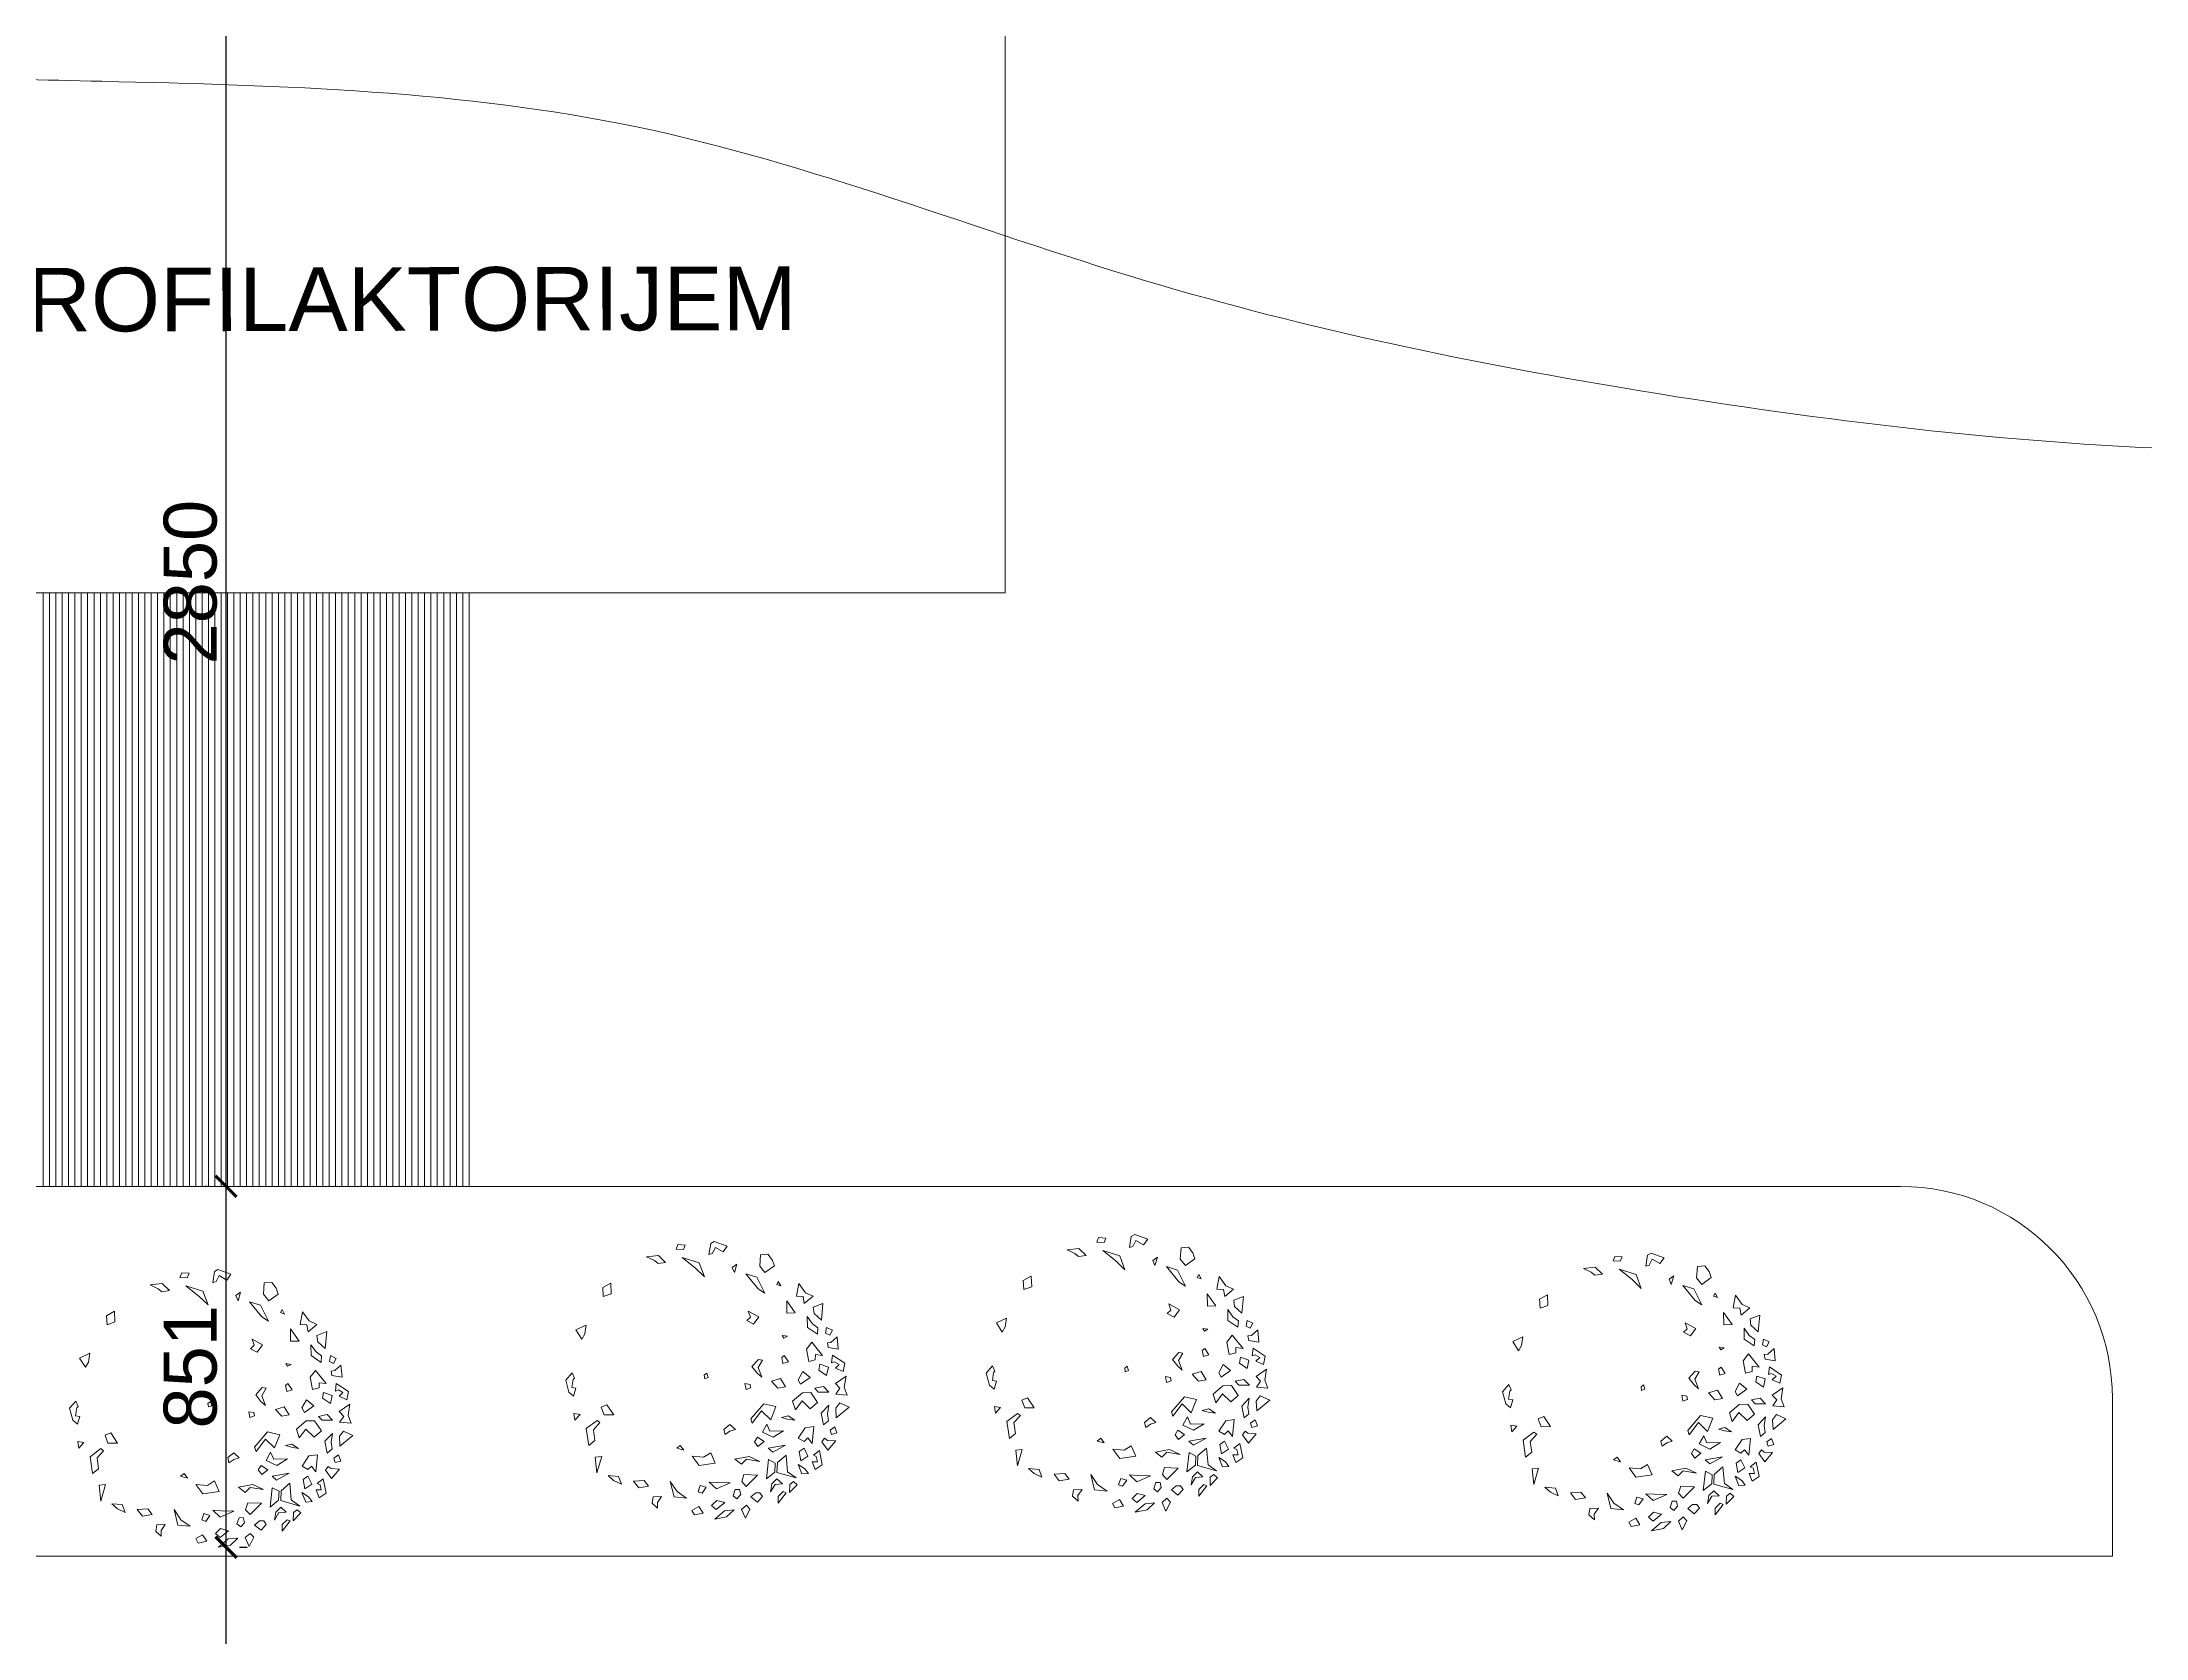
# Model space of a CAD drawing. Header units: millimetres. Extents: x 73 to 57768, y -40361 to 10065.
# Drawn here: x 11704 to 16668, y -34108 to -30344 of the extents above; entities that cross this region are included whole.
import ezdxf

# ---------------------------------------------------------------- set-up
doc = ezdxf.new("R2010")
doc.units = ezdxf.units.MM
for name, color, linetype, lineweight in [('drvece', 84, 'Continuous', 5), ('izohipse', 33, 'Continuous', 0), ('kote', 124, 'Continuous', 5), ('kote i srafura', 9, 'Continuous', 5), ('ulica', 71, 'Continuous', 13)]:
    doc.layers.add(name, color=color, linetype=linetype, lineweight=lineweight)
doc.layers.add('pogled', color=7, linetype='Continuous', lineweight=5, true_color=0x8db1c3)
doc.styles.add('ATTR', font='romans.shx', dxfattribs={"width": 0.8, "height": 0.7})
doc.styles.add('M1_500', font='ARIAL.TTF', dxfattribs={"height": 125})
doc.dimstyles.new('M1_500', dxfattribs={"dimtxt": 15, "dimasz": 50, "dimexe": 50, "dimexo": 50, "dimgap": 20, "dimtad": 1, "dimdec": 0, "dimtxsty": 'M1_500', "dimblk": 'ARCHTICK', "dimcen": 2.5, "dimdle": 50, "dimadec": 0, "dimazin": 0, "dimtfac": 1, "dimtdec": 0, "dimtmove": 0, "dimatfit": 3, "dimfxl": 1, "dimarcsym": 0})

# ---------------------------------------------------------------- blocks, each defined once
blk = doc.blocks.new('DEC1')
for points in [[(-22.482173, 47.292998), (-22.915303, 48.664658), (-25.556323, 50.836408), (-20.701343, 52.081818), (-20.707443, 47.864548)], [(-17.825703, 50.144688), (-15.340965, 55.637398), (-11.893769, 55.475018), (-12.802246, 52.160138), (-14.540878, 53.429518), (-15.347061, 51.420148), (-14.679306, 50.283108)], [(-10.286347, 57.002498), (-6.636353, 53.173978), (-4.977264, 55.300948), (-2.322731, 54.024758), (-2.654549, 58.704078), (-5.640907, 57.002498)], [(2.096443, 60.253408), (0.995445, 56.151728), (3.318161, 54.875548), (7.299967, 55.726328)], [(2.654526, 51.897798), (6.304517, 49.345458), (10.949967, 51.047028), (8.959067, 52.748598), (6.304517, 51.897798)], [(13.272677, 57.002498), (10.949967, 55.726328), (12.609047, 54.024758), (14.268137, 54.875548)], [(16.259037, 52.323198), (16.922667, 53.599378), (16.590857, 57.002498), (20.904477, 54.450148), (17.918117, 51.472418)], [(21.568117, 51.047028), (27.209017, 53.173978), (29.531737, 50.621628), (26.545377, 48.920058), (26.213557, 51.047028), (24.222657, 50.196248), (23.890837, 48.920058)], [(-38.104163, 42.886048), (-35.982343, 39.207198), (-33.437553, 39.947208), (-31.223573, 43.364378)], [(-27.902623, 48.490098), (-28.642653, 45.945318), (-26.266303, 45.915268), (-25.694743, 47.690008)], [(-17.061733, 46.095918), (-21.688173, 40.867878), (-18.577893, 39.165388), (-13.789101, 40.946228), (-14.889992, 43.454908), (-16.965533, 43.184148)], [(-12.70607, 49.248398), (-13.313744, 45.632738), (-10.937401, 45.602688), (-9.258873, 49.086028)], [(-2.654549, 51.047028), (-4.645447, 48.494678), (-3.318176, 45.091538), (-1.990913, 46.793108)], [(2.322716, 47.218508), (-1.327278, 43.815368), (-0.66365, 40.412228), (3.318161, 37.009098), (6.636337, 38.710668), (2.654526, 40.837618), (5.309077, 44.666158)], [(19.245397, 47.643888), (12.277227, 47.218508), (13.272677, 43.815368), (17.918117, 41.688418), (18.913577, 44.240768), (17.254487, 45.516938)], [(24.554477, 46.793108), (21.568117, 44.666158), (23.227197, 42.964588), (26.877177, 44.240768)], [(25.549927, 37.859878), (32.186277, 39.561448), (34.177167, 43.389968), (33.181717, 35.307528), (29.199917, 34.882128)], [(31.522627, 48.069288), (29.863537, 46.367708), (28.536287, 43.389968), (32.186277, 45.516938)], [(36.831707, 44.240768), (35.836257, 42.539188), (37.163527, 41.263018), (40.481707, 41.688418)], [(-44.561383, 31.831348), (-39.273253, 31.705098), (-39.604093, 34.382268), (-36.824663, 35.356908), (-40.368063, 38.431048), (-41.276543, 35.116178)], [(-31.801213, 37.372358), (-27.415503, 38.148518), (-25.333863, 42.636518), (-27.944843, 42.431948), (-29.220293, 39.953298)], [(-7.299988, 42.539188), (-9.290886, 39.136068), (-5.640907, 37.859878), (-3.981812, 39.136068)], [(10.949967, 39.136068), (9.622697, 36.158308), (10.618147, 33.605958), (10.949967, 36.158308)], [(15.927217, 35.307528), (16.922667, 29.777438), (14.268137, 28.075868), (17.918117, 26.799688), (19.245397, 31.479008)], [(23.890837, 30.202838), (21.568117, 37.009098), (25.218107, 32.329788)], [(37.495347, 38.285278), (35.836257, 35.732928), (38.158977, 34.031358), (41.477157, 34.031358), (38.158977, 35.307528)], [(40.813507, 40.412228), (40.481707, 39.136068), (42.804427, 37.434478), (45.458957, 37.859878)], [(-32.518103, 32.329788), (-36.831723, 28.075868), (-31.854473, 28.926648)], [(-22.563583, 30.628218), (-22.563583, 28.501248), (-21.568133, 29.352038)], [(-12.277245, 32.755178), (-14.599968, 30.628218), (-13.604515, 29.777438), (-11.2818, 30.628218)], [(-1.990913, 33.180578), (-4.977264, 30.628218), (-3.318176, 27.225088), (-0.99546, 30.202838)], [(6.636337, 30.628218), (6.304517, 25.523518), (13.272677, 21.269598), (14.931767, 22.120378), (9.290877, 25.098128), (12.277227, 29.352038)], [(21.568117, 28.075868), (20.240847, 25.098128), (22.231747, 24.247348), (23.890837, 25.948898)], [(29.531737, 34.031358), (28.536287, 31.053608), (36.499887, 31.479008), (33.181717, 34.456738)], [(29.863537, 27.650488), (28.536287, 22.971158), (30.527177, 17.441068), (32.186277, 20.418808), (29.863537, 22.120378)], [(35.504437, 27.650488), (36.168077, 22.120378), (39.154437, 21.694998), (40.813507, 23.821948)], [(44.795317, 26.374298), (42.804427, 28.075868), (42.472607, 29.777438), (43.799877, 31.053608), (46.454417, 29.352038)], [(49.772577, 26.799688), (48.445307, 25.098128), (50.436227, 23.396548), (53.754397, 25.523518)], [(-52.427143, 19.568028), (-50.104423, 20.844198), (-46.786243, 17.441068), (-49.108973, 14.888718), (-53.754413, 14.463338), (-54.418043, 17.441068)], [(-45.127153, 9.784018), (-44.463523, 14.463338), (-38.490813, 18.717258), (-39.818083, 15.739508)], [(-42.472623, 24.672728), (-44.131713, 23.396548), (-42.804433, 22.971158)], [(-30.195383, 13.187148), (-28.536293, 17.866458), (-25.218123, 16.164898), (-26.213573, 13.187148), (-27.872663, 14.463338)], [(-5.640907, 20.844198), (-7.963623, 18.291858), (-11.2818, 20.418808), (-11.2818, 22.120378), (-7.963623, 20.844198), (-4.313629, 22.971158)], [(-0.66365, 18.717258), (0.663628, 19.142638), (1.659081, 17.441068), (-0.66365, 16.590288)], [(46.454417, 20.844198), (44.463497, 22.120378), (42.472607, 21.269598), (42.804427, 19.568028), (45.458957, 19.142638)], [(51.099847, 20.418808), (52.095307, 16.590288), (56.077117, 13.187148), (54.418027, 17.866458)], [(18.581767, 15.739508), (16.922667, 13.187148), (19.245397, 11.060198), (21.236297, 11.910978), (19.577217, 13.612548)], [(29.531737, 7.231658), (31.854457, 4.679318), (32.186277, 0), (35.504437, 3.403137), (33.513537, 9.784018)], [(40.481707, 17.015668), (43.799877, 11.910978), (41.477157, 8.507848), (41.145337, 11.910978)], [(48.777127, 16.164898), (48.445307, 12.761768), (50.768037, 11.060198), (52.095307, 13.187148)], [(-52.427143, -0.850769), (-55.081683, 0.4254), (-56.077133, -5.104706), (-55.081683, -6.380875), (-50.436243, -6.380875), (-51.099873, -5.104706), (-53.754413, -4.253914)], [(-48.445333, 5.530108), (-46.786243, 3.828518), (-44.795343, 5.104708)], [(-0.66365, 1.276169), (-2.322731, 0.4254), (-1.327278, -0.425384), (0, 0)], [(46.454417, 6.380878), (46.122607, 4.679318), (43.468057, 5.104708), (43.799877, 7.657058)], [(49.440767, 0.4254), (49.772577, -4.679306), (43.799877, -7.231651), (47.449857, -3.828529)], [(52.095307, 5.955488), (54.086217, 3.403137), (55.745307, 4.679318), (54.418027, 8.082458)], [(-47.449883, -17.015672), (-46.454433, -9.784004), (-41.145353, -6.806266), (-44.131713, -11.06018)], [(30.195357, -3.828529), (28.536287, -5.53009), (29.863537, -6.806266)], [(-50.768053, -17.015672), (-50.436243, -19.993412), (-52.427143, -19.568022), (-52.758963, -16.590282)], [(47.118057, -15.739494), (45.127137, -17.866462), (46.122607, -22.120372), (48.445307, -19.568022)], [(50.436227, -9.784004), (51.099847, -13.187141), (53.754397, -13.187141), (55.413487, -10.634796), (53.090757, -11.06018)], [(-45.458983, -31.478992), (-46.786243, -26.799672), (-44.463523, -23.396552), (-43.468073, -26.374292), (-44.463523, -28.075852)], [(20.572657, -34.456732), (16.922667, -37.859872), (18.249947, -39.986832), (21.236297, -38.285262)], [(48.113497, -26.799672), (45.127137, -28.501252), (45.458957, -32.755162), (47.118057, -30.202822)], [(24.554477, -39.561442), (23.890837, -40.837612), (27.872647, -44.666142), (34.508987, -42.539172), (32.186277, -40.412222), (27.872647, -41.688402)], [(38.158977, -36.583692), (38.822617, -39.136042), (45.127137, -37.434482)], [(-28.204473, -43.389972), (-32.518103, -44.240752), (-30.195383, -47.218492), (-26.545393, -46.367702)], [(-11.2818, -55.300932), (-13.936333, -51.472412), (-10.286347, -51.472412), (-7.963623, -52.323192)], [(9.622697, -56.151712), (6.304517, -54.024762), (8.295417, -52.748592), (8.959067, -53.173982), (12.277227, -53.173982), (12.277227, -51.472412), (15.595407, -51.897802), (14.268137, -54.024762)], [(22.563567, -50.621622), (25.218107, -49.770842), (22.563567, -48.069272)]]:
    blk.add_lwpolyline(points, close=True)
at = {"style": 'ATTR', "width": 0.8, "flags": 9}
blk.add_attdef('ESTCODE', (0, 0), '', height=0.7, dxfattribs=at)
blk = doc.blocks.new('_ArchTick')
at = {"layer": 'kote', "color": 0, "const_width": 0.15}
blk.add_lwpolyline([(-0.5, -0.5), (0.5, 0.5)], dxfattribs=at)
blk = doc.blocks.new('*D286')
at = {"layer": 'Defpoints', "color": 0}
for p in [(12120.2, -33893.9), (12138, -33893.9), (12138, -35608.1)]:
    blk.add_point(p, dxfattribs=at)
at = {"layer": 'kote i srafura', "color": 0, "lineweight": -2}
for p, q in [((12138, -35658.1), (12138, -33843.9)), ((12170.2, -33893.9), (12188, -33893.9)), ((12188, -35608.1), (12188, -35608.1))]:
    blk.add_line(p, q, dxfattribs=at)
at = {"layer": 'kote i srafura', "color": 0, "lineweight": -2, "xscale": 50, "yscale": 50, "zscale": 50}
for p, rotation in [((12138, -33893.9), 90), ((12138, -35608.1), 270)]:
    blk.add_blockref('_ArchTick', p, dxfattribs=dict(at, rotation=rotation))
at = {"layer": 'kote i srafura', "color": 0, "insert": (12055.3, -34751), "char_height": 125, "attachment_point": 5, "rotation": 90, "style": 'M1_500'}
blk.add_mtext('1714', dxfattribs=at)
blk = doc.blocks.new('*D287')
at = {"layer": 'Defpoints', "color": 0}
for p in [(12138, -33043), (12141.6, -33043), (12120.2, -33893.9)]:
    blk.add_point(p, dxfattribs=at)
at = {"layer": 'kote i srafura', "color": 0, "lineweight": -2}
for p, q in [((12138, -33943.9), (12138, -32993)), ((12091.6, -33043), (12088, -33043)), ((12170.2, -33893.9), (12188, -33893.9))]:
    blk.add_line(p, q, dxfattribs=at)
at = {"layer": 'kote i srafura', "color": 0, "lineweight": -2, "xscale": 50, "yscale": 50, "zscale": 50}
for p, rotation in [((12138, -33043), 90), ((12138, -33893.9), 270)]:
    blk.add_blockref('_ArchTick', p, dxfattribs=dict(at, rotation=rotation))
at = {"layer": 'kote i srafura', "color": 0, "insert": (12054.2, -33468.4), "char_height": 125, "attachment_point": 5, "rotation": 90, "style": 'M1_500'}
blk.add_mtext('851', dxfattribs=at)
blk = doc.blocks.new('*D288')
at = {"layer": 'Defpoints', "color": 0}
for p in [(12138, -30193), (12138, -30193), (12141.6, -33043)]:
    blk.add_point(p, dxfattribs=at)
at = {"layer": 'kote i srafura', "color": 0, "lineweight": -2}
for p, q in [((12138, -33093), (12138, -30143)), ((12188, -30193), (12188, -30193)), ((12091.6, -33043), (12088, -33043))]:
    blk.add_line(p, q, dxfattribs=at)
at = {"layer": 'kote i srafura', "color": 0, "lineweight": -2, "xscale": 50, "yscale": 50, "zscale": 50}
for p, rotation in [((12138, -30193), 90), ((12138, -33043), 270)]:
    blk.add_blockref('_ArchTick', p, dxfattribs=dict(at, rotation=rotation))
at = {"layer": 'kote i srafura', "color": 0, "insert": (12054.2, -31618), "char_height": 125, "attachment_point": 5, "rotation": 90, "style": 'M1_500'}
blk.add_mtext('2850', dxfattribs=at)

msp = doc.modelspace()

# ---------------------------------------------------------------- linework, layer by layer
at = {"layer": 'izohipse'}
msp.add_open_spline([(31552.658, -14611.212), (31420.83, -14776.479), (31114.816, -15139.123), (30624.928, -15577.055), (30170.84, -15961.941), (29828.9, -16406.995), (29662.362, -16940.49), (29570.984, -17469.488), (29328.02, -17874.589), (28964.259, -18166.938), (28491.41, -18117.618), (28135.731, -17936.146), (27864.038, -17762.724), (27597.524, -17733.822), (27382.303, -17839.33), (27249.186, -18043.595), (27228.778, -18269.817), (27364.939, -18409.745), (27486.826, -18602.639), (27473.731, -18918.232), (27438.892, -19242.657), (27503.343, -19600.503), (27438.959, -19974.576), (27418.35, -20370.876), (27166.162, -20566.292), (27192.512, -20752.482), (27015.404, -21021.515), (26895.607, -21494.791), (26650.554, -22047.512), (26591.382, -22702.315), (26472.545, -23244.884), (26316.317, -23813.098), (26020.049, -24274.004), (25454.65, -24705.004), (24750.688, -24745.829), (24204.551, -24839.863), (23667.654, -24825.325), (23063.979, -24661.936), (22497.122, -24184.898), (22063.432, -23818.746), (21708.558, -23483.893), (21618.028, -23071.401), (21482.217, -22717.178), (21280.393, -22427.975), (20949.482, -22291.497), (20523.398, -22316.36), (20222.206, -22639.348), (19982.945, -23036.895), (19641.817, -23453.887), (19121.028, -23810.068), (18536.361, -23906.042), (18036.829, -23959.869), (17576.435, -24284.347), (16718.101, -24662.777), (15646.125, -25317.041), (14555.656, -26080.59), (13735.113, -26727.858), (12928.674, -27239.254), (12117.658, -27817.375), (11367.021, -28349.879), (10773.139, -28841.699), (10339.452, -29116.535), (10025.115, -29401.674), (9851.675, -29691.285), (9886.827, -29934.985), (10043.242, -30061.93), (10191.481, -30185.534), (10374.003, -30294.494), (10678.05, -30273.874), (11155.611, -30422.673), (12000.061, -30438.839), (13118.723, -30470.669), (14283.346, -30938.127), (15504.821, -31189.476), (16723.064, -31335.263), (17772.226, -31295.286), (18560.239, -31297.302), (18999.755, -30973.406), (19157.86, -30650.474), (19140.673, -30272.846), (19512.528, -29973.233), (19570.418, -29356.6), (19990.032, -28764.146), (20599.055, -28424.928), (21180.026, -28534.5), (21599.127, -28734.457), (21971.696, -29140.61), (22495.106, -29561.431), (22920.548, -30192.749), (23197.676, -30825.804), (23298.836, -31414.579), (22961.837, -31797.743), (22682.787, -32211.951), (21995.155, -32467.046), (21600.046, -33215.664), (20787.457, -33458.934), (20348.834, -33917.282), (19934.131, -34182.154), (19674.357, -34418.8), (19653.762, -34612.126), (19648.192, -34664.41)], degree=3, knots=[1902.18558609, 1902.18558609, 1902.18558609, 1902.18558609, 2535.47886573, 3326.13675999, 3868.3788574, 4320.04619324, 4987.21341701, 5522.33876079, 5914.83901284, 6391.10826673, 6822.64589654, 7246.97568664, 7595.57825547, 7771.26986018, 8028.73750015, 8264.35247454, 8488.27555659, 8635.43322456, 8830.24679286, 9158.69372897, 9541.91727582, 9817.33141425, 10232.12944131, 10685.91741739, 10943.23649876, 11070.86668842, 11207.19492117, 11878.62254705, 12536.45749156, 13000.21832433, 13837.61503863, 14204.75627219, 14759.69261974, 15455.3880813, 16240.75451659, 16819.96619368, 17120.46801222, 17847.47312598, 18640.87361578, 19307.14729657, 19569.3043918, 20077.44333925, 20522.0900916, 20712.15505977, 21116.93205152, 21535.08529578, 21903.57896774, 22377.25955994, 22942.34458169, 23504.5111893, 24223.00461876, 24702.53518623, 24974.16213211, 25889.64813605, 27517.11953131, 28727.87044286, 29884.29854474, 30648.63232892, 31590.56243321, 32872.13672267, 33408.3906763, 33901.58309643, 34408.15294838, 34677.77273225, 34872.92535604, 35085.30473785, 35256.08385275, 35461.37236622, 35698.28344835, 36143.04280105, 36948.54022797, 38218.38580649, 39469.44535597, 40670.65584017, 41960.04486517, 43121.04167366, 43866.65135571, 44217.80870065, 44708.64263122, 44873.70664657, 45316.10041882, 45971.00967597, 46651.38474285, 47436.4971892, 47887.84119316, 48373.98365055, 48804.7010782, 49525.4803312, 50386.70921747, 51034.58854924, 51648.27869279, 51988.46614871, 52511.77709507, 53125.29667313, 54078.9061576, 54851.73150858, 55548.42263817, 55937.5884025, 56356.56035221, 56511.87147235, 56511.87147235, 56511.87147235, 56511.87147235], dxfattribs=at)
at = {"layer": 'kote i srafura'}
msp.add_line((12716.566, -31643.03), (9666.566, -31643.03), dxfattribs=at)
at = {"layer": 'pogled'}
for p, q in [((13976.745, -30193.03), (13976.745, -31643.03)), ((11706.566, -33043.03), (11706.566, -31643.03)), ((11721.566, -33043.03), (11721.566, -31643.03)), ((11736.566, -33043.03), (11736.566, -31643.03)), ((11751.566, -33043.03), (11751.566, -31643.03)), ((11766.566, -33043.03), (11766.566, -31643.03)), ((11781.566, -33043.03), (11781.566, -31643.03)), ((11796.566, -33043.03), (11796.566, -31643.03)), ((11811.566, -33043.03), (11811.566, -31643.03)), ((11826.566, -33043.03), (11826.566, -31643.03)), ((11841.566, -33043.03), (11841.566, -31643.03)), ((11856.566, -33043.03), (11856.566, -31643.03)), ((11871.566, -33043.03), (11871.566, -31643.03)), ((11886.566, -33043.03), (11886.566, -31643.03)), ((11901.566, -33043.03), (11901.566, -31643.03)), ((11916.566, -33043.03), (11916.566, -31643.03)), ((11931.566, -33043.03), (11931.566, -31643.03)), ((11946.566, -33043.03), (11946.566, -31643.03)), ((11961.566, -33043.03), (11961.566, -31643.03)), ((11976.566, -33043.03), (11976.566, -31643.03)), ((11991.566, -33043.03), (11991.566, -31643.03)), ((12006.566, -33043.03), (12006.566, -31643.03)), ((12021.566, -33043.03), (12021.566, -31643.03)), ((12036.566, -33043.03), (12036.566, -31643.03)), ((12051.566, -33043.03), (12051.566, -31643.03)), ((12066.566, -33043.03), (12066.566, -31643.03)), ((12081.566, -33043.03), (12081.566, -31643.03)), ((12096.566, -33043.03), (12096.566, -31643.03)), ((12111.566, -33043.03), (12111.566, -31643.03)), ((12126.566, -33043.03), (12126.566, -31643.03)), ((12141.566, -33043.03), (12141.566, -31643.03)), ((12156.566, -33043.03), (12156.566, -31643.03)), ((12171.566, -33043.03), (12171.566, -31643.03)), ((12186.566, -33043.03), (12186.566, -31643.03)), ((12201.566, -33043.03), (12201.566, -31643.03)), ((12216.566, -33043.03), (12216.566, -31643.03)), ((12231.566, -33043.03), (12231.566, -31643.03)), ((12246.566, -33043.03), (12246.566, -31643.03)), ((12261.566, -33043.03), (12261.566, -31643.03)), ((12276.566, -33043.03), (12276.566, -31643.03)), ((12291.566, -33043.03), (12291.566, -31643.03)), ((12306.566, -33043.03), (12306.566, -31643.03)), ((12321.566, -33043.03), (12321.566, -31643.03)), ((12336.566, -33043.03), (12336.566, -31643.03)), ((12351.566, -33043.03), (12351.566, -31643.03)), ((12366.566, -33043.03), (12366.566, -31643.03)), ((12381.566, -33043.03), (12381.566, -31643.03)), ((12396.566, -33043.03), (12396.566, -31643.03)), ((12411.566, -33043.03), (12411.566, -31643.03)), ((12426.566, -33043.03), (12426.566, -31643.03)), ((12441.566, -33043.03), (12441.566, -31643.03)), ((12456.566, -33043.03), (12456.566, -31643.03)), ((12471.566, -33043.03), (12471.566, -31643.03)), ((12486.566, -33043.03), (12486.566, -31643.03)), ((12501.566, -33043.03), (12501.566, -31643.03)), ((12516.566, -33043.03), (12516.566, -31643.03)), ((12531.566, -33043.03), (12531.566, -31643.03)), ((12546.566, -33043.03), (12546.566, -31643.03)), ((12561.566, -33043.03), (12561.566, -31643.03)), ((12576.566, -33043.03), (12576.566, -31643.03)), ((12591.566, -33043.03), (12591.566, -31643.03)), ((12606.566, -33043.03), (12606.566, -31643.03)), ((12621.566, -33043.03), (12621.566, -31643.03)), ((12636.566, -33043.03), (12636.566, -31643.03)), ((12651.566, -33043.03), (12651.566, -31643.03)), ((12666.566, -33043.03), (12666.566, -31643.03)), ((12681.566, -33043.03), (12681.566, -31643.03)), ((12696.566, -33043.03), (12696.566, -31643.03)), ((12711.566, -33043.03), (12711.566, -31643.03)), ((12716.566, -31643.03), (13976.745, -31643.03)), ((9666.566, -33043.03), (12716.566, -33043.03))]:
    msp.add_line(p, q, dxfattribs=at)
at = {"layer": 'ulica', "ltscale": 5}
for p, q in [((12716.566, -33043.03), (16088.827, -33043.03)), ((16588.827, -33543.03), (16588.827, -33915.355)), ((16588.827, -33915.355), (6587.896, -33915.355))]:
    msp.add_line(p, q, dxfattribs=at)
msp.add_arc((16088.827, -33543.03), 500, 0, 90, dxfattribs=at)

# ---------------------------------------------------------------- block references
at = {"layer": 'drvece', "lineweight": 5, "xscale": 5.760000000007116, "yscale": 5.760000000002037, "zscale": 5.760000000000001, "rotation": 260.8362753474981}
for p in [(13267.54, -33496.454), (14259.764, -33479.924), (15477.994, -33524.006), (12096.663, -33562.888)]:
    msp.add_blockref('DEC1', p, dxfattribs=at)

# ---------------------------------------------------------------- texts
at = {"layer": 'kote', "insert": (9909.956, -30880.424), "char_height": 150, "width": 3716.44813, "attachment_point": 1, "rotation": 0.11096}
msp.add_mtext('{\\fArial|b0|i0|c238|p34;STACIONAR SA PROFILAKTORIJEM}', dxfattribs=at)

# ---------------------------------------------------------------- dimensions: what is measured, and where the dimension line sits
at = {"layer": 'kote i srafura'}
for base, p1, p2, picture, middle in [((12138.039, -30193.03), (12141.566, -33043.03), (12138.039, -30193.03), '*D288', (12054.217, -31618.03)), ((12138.039, -33043.03), (12120.211, -33893.867), (12141.566, -33043.03), '*D287', (12054.217, -33468.448)), ((12138.039, -33893.867), (12138.039, -35608.067), (12120.211, -33893.867), '*D286', (12055.283, -34750.967))]:
    dim = msp.add_linear_dim(base=base, p1=p1, p2=p2, angle=90, dimstyle='M1_500', override={"dimtmove": 1}, dxfattribs=at)
    dim.commit()
    dim.dimension.update_dxf_attribs({"geometry": picture, "text_midpoint": middle})

doc.saveas('drawing.dxf')
